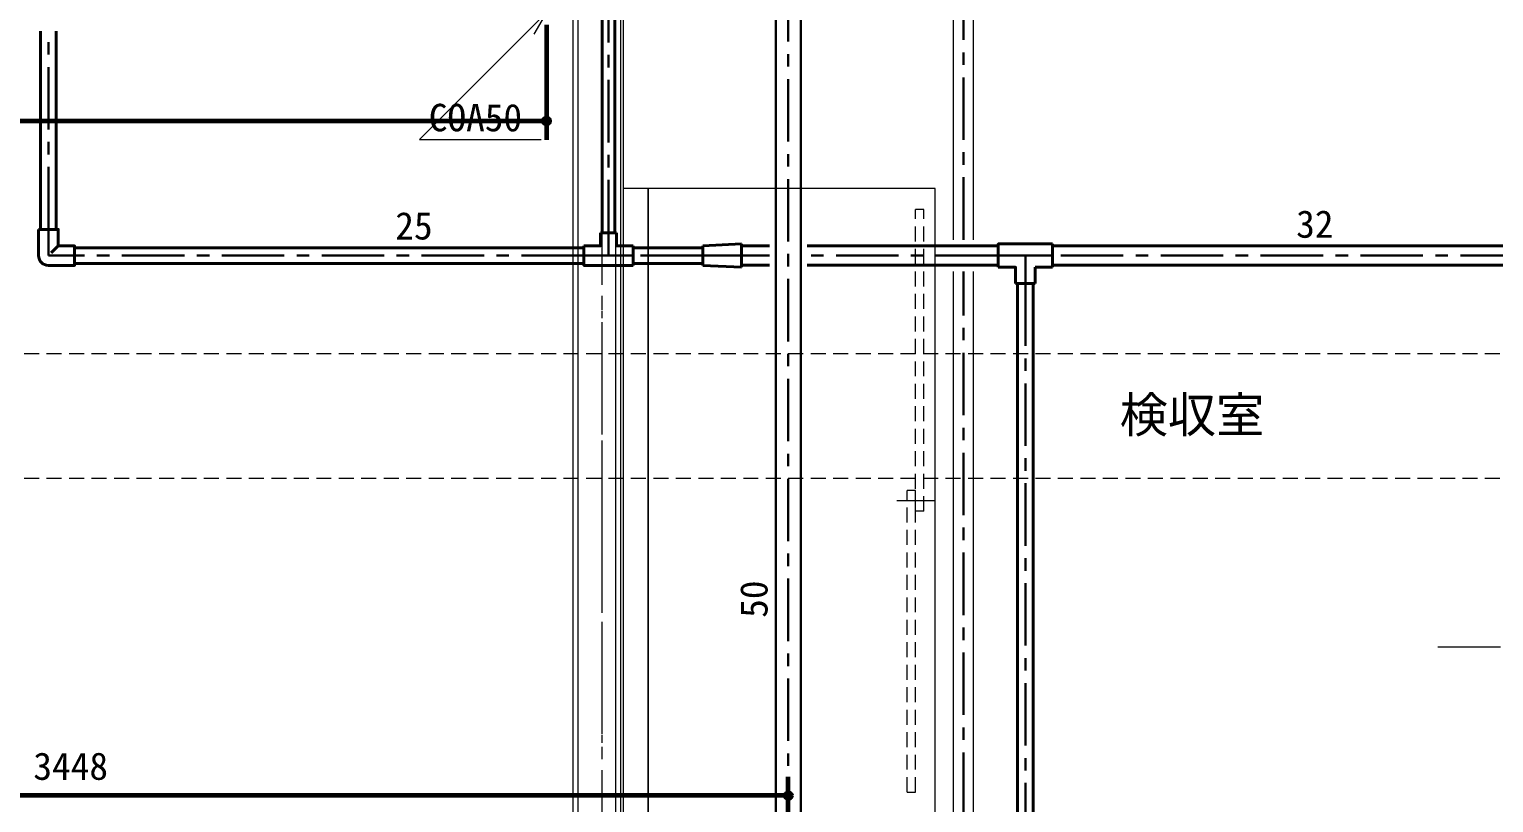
# Model space of a CAD drawing. Units: millimetres at full size, sheet at 1:30. Extents: x -16828 to 149130, y 47892 to 100313.
# Drawn here: x -4191 to -672, y 58071 to 59930 of the extents above; entities that cross this region are included whole.
import ezdxf
from ezdxf.enums import TextEntityAlignment as Align

# ---------------------------------------------------------------- set-up
doc = ezdxf.new("R2010")
doc.units = ezdxf.units.MM
doc.header["$LTSCALE"] = 30
doc.header["$PDMODE"] = 32
doc.header["$PDSIZE"] = 15
for name, pattern in [('CHAIN1', [8, 5, -1, 1, -1]), ('CHAIN2', [12, 9, -1, 1, -1]), ('DASHED1', [1.8, 1.2, -0.6]), ('DOUBLE_CHAIN1', [8.8, 5, -1, 0.6, -0.6, 0.6, -1])]:
    doc.linetypes.add(name, pattern=pattern)
for name, color, linetype, lineweight in [('0-1', 7, 'Continuous', 15), ('2-2_間仕切り芯', 7, 'DOUBLE_CHAIN1', 15), ('2-3_間仕切り', 7, 'Continuous', 15), ('3-0_AIHO08-壁芯', 7, 'CHAIN2', 15), ('3-4_AIHO30-厨房機器', 7, 'Continuous', 15), ('3-5_AIHO31-厨房機器中心線', 7, 'CHAIN2', 15), ('3-6_AIHO33-厨房機器隠れ線', 7, 'DASHED1', 15), ('3-7_AIHO47-厨房機器アウトライン', 7, 'Continuous', 15), ('3-8_AIHO30-厨房機器LL', 7, 'Continuous', 15), ('9-6_無題7', 7, 'Continuous', 15), ('9-9_配管－汚水１：硬質塩ビ管（ＤＶ）', 2, 'Continuous', 30), ('9-A_配管－給水３：ＶＬＰ(ＶＤ)', 5, 'Continuous', 40), ('9-B_配管－給湯１２：ＨＴＬＰ（ＵＸ）', 3, 'Continuous', 20), ('9-E_配管－給湯１：ＣＵＰ(Ｍ)', 1, 'Continuous', 60)]:
    doc.layers.add(name, color=color, linetype=linetype, lineweight=lineweight)
doc.layers.add('4-8_AIHO12-部屋名', color=7, linetype='Continuous')
doc.styles.add('ＭＳ ゴシック', font='')
doc.styles.get('ＭＳ ゴシック').set_extended_font_data('MS Gothic')

msp = doc.modelspace()

# ---------------------------------------------------------------- linework, layer by layer
at = {"layer": '0-1', "linetype": 'DASHED1'}
for p, q in [((-5715.04, 59150.86), (-90.04, 59150.86)), ((-5715.04, 58850.86), (-90.04, 58850.86))]:
    msp.add_line(p, q, dxfattribs=at)
at = {"layer": '2-2_間仕切り芯'}
for p, q in [((-2815.04, 64749.43), (-2815.04, 49619.89)), ((-806.1, 58445.86), (8457.24, 58445.86))]:
    msp.add_line(p, q, dxfattribs=at)
at = {"layer": '2-3_間仕切り'}
for p, q in [((-2782.54, 61875.86), (-2782.54, 57931.86)), ((-2770.04, 61713.36), (-2770.04, 57278.36)), ((-2764.04, 61700.86), (-2764.04, 57296.86)), ((-2885.04, 60713.36), (-2885.04, 57071.86)), ((-2872.54, 60713.36), (-2872.54, 57931.86))]:
    msp.add_line(p, q, dxfattribs=at)
at = {"layer": '3-0_AIHO08-壁芯'}
msp.add_lwpolyline([(-2815.04, 63545.86), (-2815.04, 57245.86), (-2815.04, 50945.86)], dxfattribs=at)
at = {"layer": '3-4_AIHO30-厨房機器'}
msp.add_lwpolyline([(-2014.04, 58046.86), (-2014.04, 59546.86), (-2764.04, 59546.86), (-2764.04, 58046.86)], close=True, dxfattribs=at)
at = {"layer": '3-5_AIHO31-厨房機器中心線'}
msp.add_line((-2014.04, 58796.86), (-2106.54, 58796.86), dxfattribs=at)
at = {"layer": '3-6_AIHO33-厨房機器隠れ線'}
for p, q in [((-2061.54, 58771.86), (-2061.54, 59496.86)), ((-2041.54, 59496.86), (-2061.54, 59496.86)), ((-2041.54, 58771.86), (-2041.54, 59496.86)), ((-2081.54, 58096.86), (-2081.54, 58821.86)), ((-2061.54, 58821.86), (-2081.54, 58821.86)), ((-2061.54, 58096.86), (-2061.54, 58821.86)), ((-2041.54, 58771.86), (-2061.54, 58771.86)), ((-2081.54, 58096.86), (-2061.54, 58096.86))]:
    msp.add_line(p, q, dxfattribs=at)
at = {"layer": '3-7_AIHO47-厨房機器アウトライン'}
msp.add_line((-2704.04, 58046.86), (-2704.04, 59546.86), dxfattribs=at)
msp.add_lwpolyline([(-2014.04, 58046.86), (-2014.04, 59546.86), (-2764.04, 59546.86), (-2764.04, 58046.86)], close=True, dxfattribs=at)
at = {"layer": '3-8_AIHO30-厨房機器LL'}
msp.add_line((-2704.04, 59546.86), (-2704.04, 58046.86), dxfattribs=at)
at = {"layer": '9-6_無題7'}
for p, q in [((-2948.07, 59970.11), (-3253.46, 59664.72)), ((-2948.07, 59970.11), (-2978.07, 59918.15)), ((-3253.46, 59664.72), (-2960.96, 59664.72))]:
    msp.add_line(p, q, dxfattribs=at)
at = {"layer": '9-9_配管－汚水１：硬質塩ビ管（ＤＶ）'}
for p, q in [((-2397.04, 62135.86), (-2397.04, 57979.89)), ((-2337.04, 57979.89), (-2337.04, 62135.86))]:
    msp.add_line(p, q, dxfattribs=at)
at = {"layer": '9-9_配管－汚水１：硬質塩ビ管（ＤＶ）', "linetype": 'CHAIN1'}
msp.add_line((-2367.04, 57979.89), (-2367.04, 62135.86), dxfattribs=at)
at = {"layer": '9-A_配管－給水３：ＶＬＰ(ＶＤ)'}
for p, q in [((-2814.65, 60527.86), (-2814.65, 59440.86)), ((-2783.65, 59440.86), (-2783.65, 60527.86)), ((-4163.68, 59925.11), (-4163.68, 59448.86)), ((-4125.88, 59448.86), (-4125.88, 59925.11)), ((-4168.28, 59448.86), (-4168.28, 59385.86)), ((-2779.65, 59440.86), (-2818.65, 59440.86)), ((-2779.65, 59440.86), (-2779.65, 59409.36)), ((-4121.28, 59409.36), (-4137.9, 59392.74)), ((-2858.15, 59404.76), (-4081.78, 59404.76)), ((-2740.15, 59409.36), (-2779.65, 59409.36)), ((-2740.15, 59362.36), (-2740.15, 59409.36)), ((-2572.38, 59404.76), (-2740.15, 59404.76)), ((-2479.38, 59413.86), (-2572.38, 59409.36)), ((-2572.38, 59409.36), (-2572.38, 59362.36)), ((-2479.38, 59413.86), (-2479.38, 59357.86)), ((-2412.04, 59409.01), (-2479.38, 59409.01)), ((-1862.37, 59409.01), (-2322.04, 59409.01)), ((-1732.37, 59413.86), (-1732.37, 59357.86)), ((-362.13, 59409.01), (-1732.37, 59409.01)), ((-4081.78, 59366.96), (-2858.15, 59366.96)), ((-2740.15, 59366.96), (-2572.38, 59366.96)), ((-2479.38, 59357.86), (-2572.38, 59362.36)), ((-2479.38, 59362.71), (-2412.04, 59362.71)), ((-2322.04, 59362.71), (-1862.37, 59362.71)), ((-1732.37, 59362.71), (-362.13, 59362.71)), ((-1732.37, 59357.86), (-1773.87, 59357.86)), ((-1773.87, 59318.86), (-1773.87, 59357.86)), ((-1773.87, 59318.86), (-1820.87, 59318.86)), ((-1816.27, 59318.86), (-1816.27, 57830.86)), ((-1778.47, 57830.86), (-1778.47, 59318.86))]:
    msp.add_line(p, q, dxfattribs=at)
at = {"layer": '9-A_配管－給水３：ＶＬＰ(ＶＤ)', "color": 2, "linetype": 'CHAIN1', "lineweight": 30}
for p, q in [((-2799.15, 60527.86), (-2799.15, 59440.86)), ((-4144.78, 59448.86), (-4144.78, 59925.11)), ((-4144.78, 59448.86), (-4144.78, 59385.86)), ((-2799.15, 59440.86), (-2799.15, 59385.86)), ((-4081.78, 59385.86), (-4144.78, 59385.86)), ((-2858.15, 59385.86), (-4081.78, 59385.86)), ((-2858.15, 59385.86), (-2799.15, 59385.86)), ((-2740.15, 59385.86), (-2799.15, 59385.86)), ((-2572.38, 59385.86), (-2740.15, 59385.86)), ((-2572.38, 59385.86), (-2525.88, 59385.86)), ((-2479.38, 59385.86), (-2525.88, 59385.86)), ((-2412.04, 59385.86), (-2479.38, 59385.86)), ((-1862.37, 59385.86), (-2322.04, 59385.86)), ((-1862.37, 59385.86), (-1797.37, 59385.86)), ((-1732.37, 59385.86), (-1797.37, 59385.86)), ((-1797.37, 59318.86), (-1797.37, 59385.86)), ((-362.13, 59385.86), (-1732.37, 59385.86)), ((-1797.37, 59318.86), (-1797.37, 57830.86))]:
    msp.add_line(p, q, dxfattribs=at)
at = {"layer": '9-A_配管－給水３：ＶＬＰ(ＶＤ)'}
for points in [[(-4121.28, 59411.71), (-4121.28, 59448.86), (-4168.28, 59448.86)], [(-2818.65, 59440.86), (-2818.65, 59409.36), (-2858.15, 59409.36)], [(-4144.78, 59362.36), (-4081.78, 59362.36), (-4081.78, 59409.36), (-4118.93, 59409.36)], [(-2740.15, 59362.36), (-2858.15, 59362.36), (-2858.15, 59409.36)], [(-1732.37, 59413.86), (-1862.37, 59413.86), (-1862.37, 59357.86)], [(-1820.87, 59318.86), (-1820.87, 59357.86), (-1862.37, 59357.86)]]:
    msp.add_lwpolyline(points, dxfattribs=at)
for centre, radius in [((-4118.93, 59411.71), 2.35), ((-4144.78, 59385.86), 23.5)]:
    msp.add_arc(centre, radius, 180, 270, dxfattribs=at)
at = {"layer": '9-B_配管－給湯１２：ＨＴＬＰ（ＵＸ）'}
for p, q in [((-1970.72, 60846.24), (-1970.72, 59424.01)), ((-1922.12, 59424.01), (-1922.12, 60846.24)), ((-1970.72, 59347.71), (-1970.72, 57802.36)), ((-1922.12, 57802.36), (-1922.12, 59347.71))]:
    msp.add_line(p, q, dxfattribs=at)
at = {"layer": '9-B_配管－給湯１２：ＨＴＬＰ（ＵＸ）', "color": 2, "linetype": 'CHAIN1', "lineweight": 30}
for p, q in [((-1946.42, 59424.01), (-1946.42, 60846.24)), ((-1946.42, 57802.36), (-1946.42, 59347.71))]:
    msp.add_line(p, q, dxfattribs=at)
at = {"layer": '9-E_配管－給湯１：ＣＵＰ(Ｍ)'}
for p, q in [((-2948.07, 59940.11), (-2948.07, 59664)), ((-2948.07, 59709), (-5815.04, 59709)), ((-2367.04, 57951.89), (-2367.04, 58133.54)), ((-2367.04, 58088.54), (-5815.04, 58088.54))]:
    msp.add_line(p, q, dxfattribs=at)
for p in [(-2948.07, 59709), (-2367.04, 58088.54)]:
    msp.add_point(p, dxfattribs=at)

# ---------------------------------------------------------------- texts
at = {"layer": '4-8_AIHO12-部屋名', "style": 'ＭＳ ゴシック'}
msp.add_text('検収室', height=84.92, dxfattribs=at).set_placement((-1570.8, 58935.48), align=Align.BOTTOM_LEFT)
at = {"layer": '9-6_無題7', "style": 'ＭＳ ゴシック'}
msp.add_text('COA50', height=65.98, dxfattribs=at).set_placement((-3230.96, 59664.72), align=Align.BOTTOM_LEFT)
at = {"layer": '9-9_配管－汚水１：硬質塩ビ管（ＤＶ）', "color": 7, "style": 'ＭＳ ゴシック'}
msp.add_text('50', height=65.98, rotation=90, dxfattribs=at).set_placement((-2397.04, 58515.59), align=Align.BOTTOM_LEFT)
at = {"layer": '9-A_配管－給水３：ＶＬＰ(ＶＤ)', "color": 7, "style": 'ＭＳ ゴシック'}
for s, p in [('25', (-3311.42, 59404.76)), ('32', (-1146.72, 59409.01))]:
    msp.add_text(s, height=65.98, dxfattribs=at).set_placement(p, align=Align.BOTTOM_LEFT)
at = {"layer": '9-E_配管－給湯１：ＣＵＰ(Ｍ)', "style": 'ＭＳ ゴシック'}
msp.add_text('3448', height=65.98, dxfattribs=at).set_placement((-4181.04, 58106.54), align=Align.BOTTOM_LEFT)

doc.saveas('drawing.dxf')
